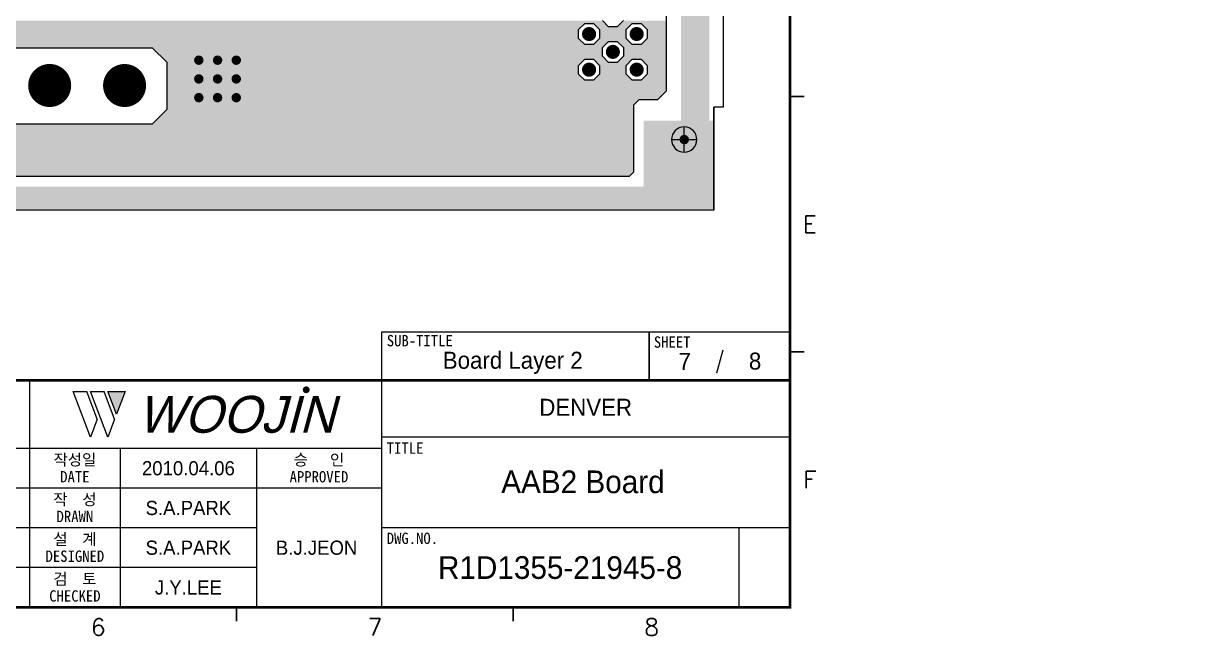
# Model space of a CAD drawing. Extents: x 295 to 953, y 10 to 290.
# Drawn here: x 746.9 to 952.6, y 10 to 117.9 of the extents above; entities that cross this region are included whole.
import ezdxf
from ezdxf.enums import TextEntityAlignment as Align

# ---------------------------------------------------------------- set-up
doc = ezdxf.new("R2010")
doc.units = 0
doc.header["$LTSCALE"] = 5
doc.header["$MEASUREMENT"] = 0
doc.layers.get('0').update_dxf_attribs({"linetype": 'CONTINUOUS', "lineweight": 25})
doc.layers.add('4', color=4, linetype='CONTINUOUS', lineweight=18)
doc.layers.add('6', color=6, linetype='CONTINUOUS', lineweight=13)
for name, color, linetype in [('L4-BOTTOM_GBR', 7, 'CONTINUOUS'), ('SHEET', 3, 'CONTINUOUS'), ('문자', 4, 'CONTINUOUS'), ('테두리', 3, 'CONTINUOUS')]:
    doc.layers.add(name, color=color, linetype=linetype)
doc.styles.add('MARK', font='ARLRDBD.TTF')
doc.styles.get("Standard").update_dxf_attribs({"font": 'simplex.shx'})
doc.styles.add('굴림', font='')
doc.styles.add('굴림체', font='')
doc.styles.get('굴림').set_extended_font_data('Gulim')
doc.styles.get('굴림체').set_extended_font_data('GulimChe')

# ---------------------------------------------------------------- blocks, each defined once
blk = doc.blocks.new('B')
at = {"layer": '문자'}
blk.add_hatch(color=256, dxfattribs=at).paths.add_polyline_path([(13.79, 10), (15.31, 6), (16.84, 10)])
at = {"color": 4, "const_width": 0.6}
blk.add_lwpolyline([(48.46, 10.32, 1), (49.06, 10.32, 1)], format="xyb", close=True, dxfattribs=at)
at = {"layer": '문자'}
for p, q in [((10.73, 2), (7.68, 10)), ((7.68, 10), (10.09, 10)), ((11.94, 5.16), (10.09, 10)), ((10.73, 10), (13.15, 10)), ((13.79, 2), (10.73, 10)), ((14.99, 5.16), (13.15, 10)), ((13.79, 10), (16.84, 10)), ((15.31, 6), (13.79, 10)), ((16.84, 10), (15.31, 6)), ((11.94, 5.16), (10.73, 2)), ((14.99, 5.16), (13.79, 2))]:
    blk.add_line(p, q, dxfattribs=at)
at = {"layer": '문자', "style": 'MARK', "oblique": 15}
blk.add_text('WOOJIN', height=6.5, dxfattribs=at).set_placement((36.4, 6), align=Align.MIDDLE_CENTER)
blk = doc.blocks.new('C')
at = {"layer": 'SHEET'}
for p, q in [((393.14, 60.3), (392.07, 56.28)), ((271, 55), (271, 15)), ((271, 55), (271, 15)), ((333, 55), (333, 15)), ((405, 45), (333, 45)), ((333, 43), (247, 43)), ((287, 43), (287, 15)), ((311, 43), (311, 15)), ((333, 36), (247, 36)), ((311, 29), (247, 29)), ((405, 29), (333, 29)), ((396, 29), (396, 15)), ((311, 22), (227, 22))]:
    blk.add_line(p, q, dxfattribs=at)
for points in [[(333, 55), (380.19, 55), (380.19, 63.49), (333, 63.49)], [(380.19, 55), (405, 55), (405, 63.49), (380.19, 63.49)]]:
    blk.add_lwpolyline(points, close=True, dxfattribs=at)
at = {"layer": '테두리'}
blk.add_line((405, 285), (405, 15), dxfattribs=at)
for points, const_width in [([(15, 285), (15, 15), (405, 15), (405, 285), (15, 285)], 0.5), ([(407.5, 105), (405, 105)], 0.3), ([(407.5, 60), (405, 60)], 0.3), ([(15, 55), (405, 55)], 0.5), ([(307.5, 12.5), (307.5, 15)], 0.3), ([(356.25, 12.5), (356.25, 15)], 0.3)]:
    blk.add_lwpolyline(points, dxfattribs=dict(at, const_width=const_width))
blk.add_blockref('B', (271, 43))
at = {"layer": '문자'}
for s, p in [('E', (408.5, 82.5)), ('F', (408.5, 37.5)), ('6', (283.12, 11.5)), ('7', (331.88, 11.5)), ('8', (380.62, 11.5))]:
    blk.add_text(s, height=3, dxfattribs=at).set_placement(p, align=Align.MIDDLE)
at = {"layer": '문자', "style": '굴림체'}
for s, p in [('SUB-TITLE', (339.77, 61.98)), ('SHEET', (384.24, 61.74)), ('작성일', (279, 41)), ('승   인', (322, 41)), ('DATE', (279, 38)), ('APPROVED', (322, 38)), ('작  성', (279, 34)), ('DRAWN', (279, 31)), ('설  계', (279, 27)), ('DESIGNED', (279, 24)), ('검  토', (279, 20)), ('CHECKED', (279, 17))]:
    blk.add_text(s, height=2, dxfattribs=at).set_placement(p, align=Align.MIDDLE_CENTER)
for s, p in [('TITLE', (333.95, 42.05)), ('DWG.NO.', (333.95, 26.15))]:
    blk.add_text(s, height=2, dxfattribs=at).set_placement(p)

msp = doc.modelspace()

# ---------------------------------------------------------------- linework, layer by layer
for points, const_width in [([(847.2, 116.01, -1), (845.96, 116.01, -1)], 1.24), ([(855.58, 116.01, -1), (854.34, 116.01, -1)], 1.24), ([(851.39, 112.87, -1), (850.15, 112.87, -1)], 1.24), ([(778.23, 111.4, -1), (777.4, 111.4, -1)], 0.825), ([(781.53, 111.4, -1), (780.7, 111.4, -1)], 0.825), ([(784.83, 111.4, -1), (784, 111.4, -1)], 0.825), ([(753.43, 106.94, -1), (749.64, 106.94, -1)], 3.79), ([(766.63, 106.94, -1), (762.84, 106.94, -1)], 3.79), ([(847.2, 109.73, -1), (845.96, 109.73, -1)], 1.24), ([(855.58, 109.73, -1), (854.34, 109.73, -1)], 1.24), ([(778.23, 108.1, -1), (777.4, 108.1, -1)], 0.825), ([(781.53, 108.1, -1), (780.7, 108.1, -1)], 0.825), ([(784.83, 108.1, -1), (784, 108.1, -1)], 0.825), ([(778.23, 104.8, -1), (777.4, 104.8, -1)], 0.825), ([(781.53, 104.8, -1), (780.7, 104.8, -1)], 0.825), ([(784.83, 104.8, -1), (784, 104.8, -1)], 0.825), ([(863.77, 97.41, -1), (862.94, 97.41, -1)], 0.825)]:
    msp.add_lwpolyline(points, format="xyb", close=True, dxfattribs=dict(const_width=const_width))
at = {"layer": 'L4-BOTTOM_GBR'}
for p, q in [((870.22, 231.85), (870.22, 103.15)), ((870.22, 231.85), (870.22, 103.15)), ((860.19, 128.92), (860.19, 105.97)), ((844.72, 116.78), (845.81, 117.87)), ((845.81, 117.87), (847.35, 117.87)), ((847.35, 117.87), (848.44, 116.78)), ((850, 117.3), (848.92, 118.39)), ((851.54, 117.3), (850, 117.3)), ((852.63, 118.39), (851.54, 117.3)), ((853.11, 116.78), (854.19, 117.87)), ((854.19, 117.87), (855.73, 117.87)), ((855.73, 117.87), (856.82, 116.78)), ((844.72, 115.24), (844.72, 116.78)), ((845.81, 114.16), (844.72, 115.24)), ((848.44, 115.24), (847.35, 114.16)), ((848.44, 116.78), (848.44, 115.24)), ((853.11, 115.24), (853.11, 116.78)), ((854.19, 114.16), (853.11, 115.24)), ((856.82, 115.24), (855.73, 114.16)), ((856.82, 116.78), (856.82, 115.24)), ((720.84, 113.59), (769.62, 113.59)), ((769.62, 113.59), (772.17, 111.04)), ((847.35, 114.16), (845.81, 114.16)), ((848.92, 113.64), (850, 114.72)), ((848.92, 112.1), (848.92, 113.64)), ((850, 114.72), (851.54, 114.72)), ((851.54, 114.72), (852.63, 113.64)), ((852.63, 113.64), (852.63, 112.1)), ((855.73, 114.16), (854.19, 114.16)), ((844.72, 110.49), (845.81, 111.58)), ((845.81, 111.58), (847.35, 111.58)), ((847.35, 111.58), (848.44, 110.49)), ((850, 111.01), (848.92, 112.1)), ((852.63, 112.1), (851.54, 111.01)), ((853.11, 110.49), (854.19, 111.58)), ((854.19, 111.58), (855.73, 111.58)), ((855.73, 111.58), (856.82, 110.49)), ((772.17, 111.04), (772.17, 102.69)), ((844.72, 108.96), (844.72, 110.49)), ((848.44, 110.49), (848.44, 108.96)), ((851.54, 111.01), (850, 111.01)), ((853.11, 108.96), (853.11, 110.49)), ((856.82, 110.49), (856.82, 108.96)), ((845.81, 107.87), (844.72, 108.96)), ((847.35, 107.87), (845.81, 107.87)), ((848.44, 108.96), (847.35, 107.87)), ((854.19, 107.87), (853.11, 108.96)), ((855.73, 107.87), (854.19, 107.87)), ((856.82, 108.96), (855.73, 107.87)), ((860.19, 105.97), (858.62, 104.4)), ((855.32, 104.4), (854.42, 103.5)), ((854.42, 103.5), (854.42, 91.65)), ((858.62, 104.4), (855.32, 104.4)), ((868.57, 85), (868.57, 103.15)), ((868.57, 103.15), (868.57, 85)), ((870.22, 103.15), (868.57, 103.15)), ((772.17, 102.69), (769.62, 100.14)), ((769.62, 100.14), (720.84, 100.14)), ((863.35, 95.18), (863.35, 99.64)), ((861.13, 97.41), (865.58, 97.41)), ((853.67, 90.9), (517.99, 90.9)), ((854.42, 91.65), (853.67, 90.9)), ((868.57, 85), (508.87, 85))]:
    msp.add_line(p, q, dxfattribs=at)
for start, end in [(0, 180), (180, 0)]:
    msp.add_arc((863.35, 97.41), 2.23, start, end, dxfattribs=at)
for points in [[(867.74, 100.76), (867.74, 234.32), (862.79, 100.76), (862.79, 234.32)], [(849.43, 117.87), (848.92, 118.39), (633.67, 117.87), (633.15, 118.39)], [(844.72, 116.78), (845.81, 117.87), (634.76, 116.78), (633.67, 117.87)], [(849.43, 117.87), (849.43, 117.87), (847.35, 117.87), (845.81, 117.87)], [(850, 117.3), (849.43, 117.87), (847.92, 117.3), (847.35, 117.87)], [(853.11, 116.78), (853.62, 117.3), (848.44, 116.78), (847.92, 117.3)], [(853.62, 117.3), (853.62, 117.3), (850, 117.3), (851.54, 117.3)], [(853.62, 117.3), (854.19, 117.87), (851.54, 117.3), (852.11, 117.87)], [(860.19, 117.87), (860.19, 118.39), (852.11, 117.87), (852.63, 118.39)], [(860.19, 117.87), (860.19, 117.87), (855.73, 117.87), (854.19, 117.87)], [(860.19, 116.78), (860.19, 117.87), (856.82, 116.78), (855.73, 117.87)], [(844.72, 115.81), (844.72, 116.78), (635.72, 115.81), (634.76, 116.78)], [(844.72, 115.81), (844.72, 115.81), (668.75, 115.81), (635.72, 115.81)], [(844.72, 115.24), (844.72, 115.81), (669.32, 115.24), (668.75, 115.81)], [(845.81, 114.16), (844.72, 115.24), (670.41, 114.16), (669.32, 115.24)], [(853.62, 114.72), (853.11, 115.24), (847.92, 114.72), (848.44, 115.24)], [(853.11, 115.24), (853.11, 116.78), (848.44, 115.24), (848.44, 116.78)], [(860.19, 114.16), (860.19, 115.24), (855.73, 114.16), (856.82, 115.24)], [(860.19, 115.24), (860.19, 116.78), (856.82, 115.24), (856.82, 116.78)], [(848.92, 113.64), (849.43, 114.16), (670.93, 113.64), (670.41, 114.16)], [(848.92, 113.59), (848.92, 113.64), (670.98, 113.59), (670.93, 113.64)], [(848.92, 113.59), (848.92, 113.59), (769.62, 113.59), (720.84, 113.59)], [(848.92, 112.1), (848.92, 113.59), (771.1, 112.1), (769.62, 113.59)], [(849.43, 114.16), (849.43, 114.16), (845.81, 114.16), (847.35, 114.16)], [(849.43, 114.16), (850, 114.72), (847.35, 114.16), (847.92, 114.72)], [(853.62, 114.72), (853.62, 114.72), (851.54, 114.72), (850, 114.72)], [(854.19, 114.16), (853.62, 114.72), (852.11, 114.16), (851.54, 114.72)], [(860.19, 113.64), (860.19, 114.16), (852.63, 113.64), (852.11, 114.16)], [(860.19, 112.1), (860.19, 113.64), (852.63, 112.1), (852.63, 113.64)], [(860.19, 114.16), (860.19, 114.16), (854.19, 114.16), (855.73, 114.16)], [(849.43, 111.58), (848.92, 112.1), (771.62, 111.58), (771.1, 112.1)], [(845.27, 111.04), (845.81, 111.58), (772.17, 111.04), (771.62, 111.58)], [(849.43, 111.58), (849.43, 111.58), (847.35, 111.58), (845.81, 111.58)], [(850, 111.01), (849.43, 111.58), (847.92, 111.01), (847.35, 111.58)], [(853.62, 111.01), (854.19, 111.58), (851.54, 111.01), (852.11, 111.58)], [(860.19, 111.58), (860.19, 112.1), (852.11, 111.58), (852.63, 112.1)], [(860.19, 111.58), (860.19, 111.58), (855.73, 111.58), (854.19, 111.58)], [(860.19, 110.49), (860.19, 111.58), (856.82, 110.49), (855.73, 111.58)], [(844.72, 110.49), (845.27, 111.04), (772.17, 110.49), (772.17, 111.04)], [(844.72, 108.96), (844.72, 110.49), (772.17, 108.96), (772.17, 110.49)], [(853.11, 110.49), (853.62, 111.01), (848.44, 110.49), (847.92, 111.01)], [(853.11, 108.96), (853.11, 110.49), (848.44, 108.96), (848.44, 110.49)], [(860.19, 108.96), (860.19, 110.49), (856.82, 108.96), (856.82, 110.49)], [(845.81, 107.87), (844.72, 108.96), (772.17, 107.87), (772.17, 108.96)], [(860.19, 105.97), (860.19, 107.87), (772.17, 105.97), (772.17, 107.87)], [(854.19, 107.87), (853.11, 108.96), (847.35, 107.87), (848.44, 108.96)], [(860.19, 107.87), (860.19, 108.96), (855.73, 107.87), (856.82, 108.96)], [(858.62, 104.4), (860.19, 105.97), (772.17, 104.4), (772.17, 105.97)], [(854.42, 103.5), (855.32, 104.4), (772.17, 103.5), (772.17, 104.4)], [(854.42, 102.69), (854.42, 103.5), (772.17, 102.69), (772.17, 103.5)], [(854.42, 100.14), (854.42, 102.69), (769.62, 100.14), (772.17, 102.69)], [(854.42, 96.6), (854.42, 99.15), (516.42, 96.6), (513.87, 99.15)], [(854.42, 99.15), (854.42, 100.14), (572.51, 99.15), (573.5, 100.14)], [(868.4, 89.12), (868.4, 100.76), (856.19, 89.12), (856.19, 100.76)], [(868.4, 100.76), (868.4, 100.76), (856.19, 100.76), (862.79, 100.76)], [(854.42, 92.48), (854.42, 96.6), (516.42, 92.48), (516.42, 96.6)], [(854.42, 91.65), (854.42, 92.48), (517.24, 91.65), (516.42, 92.48)], [(853.67, 90.9), (854.42, 91.65), (517.99, 90.9), (517.24, 91.65)], [(868.4, 88.38), (868.4, 89.12), (505.73, 88.38), (505.73, 89.12)], [(868.4, 89.12), (868.4, 89.12), (505.73, 89.12), (856.19, 89.12)], [(868.4, 85.17), (868.4, 88.38), (508.95, 85.17), (505.73, 88.38)]]:
    msp.add_solid(points, dxfattribs=at)

# ---------------------------------------------------------------- block references
msp.add_blockref('C', (476.98, 0))

# ---------------------------------------------------------------- texts
at = {"color": 4, "style": '굴림'}
for s, p in [('2010.04.06', (775.98, 39.5)), ('S.A.PARK', (775.98, 32.5)), ('S.A.PARK', (775.98, 25.5)), ('B.J.JEON', (798.57, 25.5)), ('J.Y.LEE', (775.98, 18.5))]:
    msp.add_text(s, height=2.5, dxfattribs=at).set_placement(p, align=Align.MIDDLE_CENTER)
at = {"layer": '4', "style": '굴림'}
for s, p in [('Board Layer 2', (833.13, 58.53)), ('7', (863.44, 58.33)), ('8', (875.83, 58.38)), ('DENVER', (845.98, 50.24))]:
    msp.add_text(s, height=3, dxfattribs=at).set_placement(p, align=Align.MIDDLE_CENTER)
at = {"layer": '6', "color": 4, "char_height": 3, "width": 52.2944, "attachment_point": 4, "style": '굴림체'}
for insert in [(952.58, 106.26), (952.58, 102.14)]:
    msp.add_mtext('{\\f굴림|b0|i0|c129;\\C7;', dxfattribs=dict(at, insert=insert))
at = {"layer": '문자', "style": '굴림'}
for s, p in [('AAB2 Board', (845.5, 37.11)), ('R1D1355-21945-8', (841.48, 22))]:
    msp.add_text(s, height=4, dxfattribs=at).set_placement(p, align=Align.MIDDLE_CENTER)

doc.saveas('drawing.dxf')
